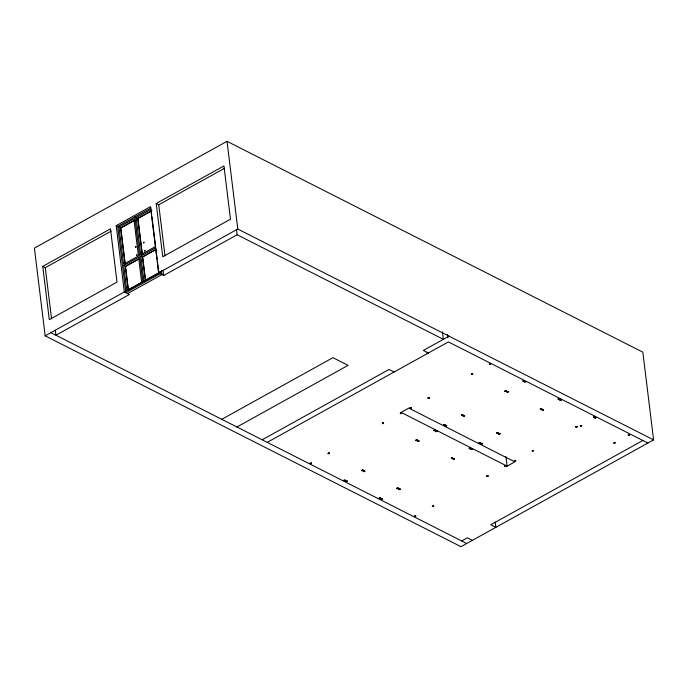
<?xml version="1.0" encoding="UTF-8"?>
<svg xmlns="http://www.w3.org/2000/svg" width="688" height="688" viewBox="0 0 688 688"><rect width="100%" height="100%" fill="white"/><g stroke="black" fill="none" stroke-linecap="round" stroke-linejoin="round"><path stroke-width="1.03" d="M310.176 463.136L310.486 463.669M311.466 462.886L311.415 463.557M329.492 453.461L329.328 452.979M346.984 481.29L346.821 480.809M363.023 470.085L362.309 470.833L361.707 470.162M382.322 423.326L382.803 422.845M410.074 407.752L410.564 408.319M380.344 498.508L380.507 497.914M380.567 498.318L379.69 497.871M415.93 440.148L416.618 440.716L417.401 440.071M398.73 489.082L399.049 489.615M417.392 440.372L417.229 439.899M400.192 489.306L400.029 488.833M435.255 430.473L435.091 429.991M443.657 424.78L444.715 425.175M446.151 426.199L445.317 426.061L445.497 425.562M463.136 415.853L464.022 416.395L464.434 415.595M452.738 458.303L452.575 457.821M471.934 448.757L472.149 449.488M482.236 443.519C481.841 445.231 479.424 442.977 481.927 443.39M506.179 391.214L506.239 390.543M506.712 391.696L507.022 392.229M508.165 391.919L506.944 391.601M498.181 433.105L498.017 432.632M498.628 433.698C498.473 434.928 501.088 433.887 499.66 433.388M486.631 476.001L487.121 476.56M524.66 381.694L524.626 382.193M504.493 466.094L504.983 466.662M540.295 408.724L541.164 409.171M543.52 409.842L542.806 409.283M532.211 450.726L532.374 451.208M558.157 398.825L558.647 399.384L559.516 399.049M575.641 426.646L576.131 427.214M577.103 426.87L576.028 426.379M581.558 425.709L580.534 426.087M615.141 442.573L614.04 443.063L614.977 442.762M629.374 434.713L628.772 435.117L629.271 434.842M328.047 453.332L329.191 453.022M401.654 413.342L400.364 413.6L400.665 412.938M345.204 480.293L343.905 480.551M345.608 480.964L345.574 481.462M410.082 407.846L411.381 407.597M411.519 407.881L410.96 408.294M363.47 471.056L363.436 471.564M364.752 471.486L364.683 470.91L363.969 470.936M427.945 397.948L429.08 397.544M429.381 397.974L428.822 398.386M471.375 373.868L471.813 373.489M417.711 441.146L418.854 440.836M489.314 363.763L489.383 364.348L490.097 364.313M436.932 431.471L436.708 430.834L435.659 431.135M380.963 498.886L381.04 499.462L382.098 499.307M382.244 499.316L382.167 498.731M396.976 488.282L397.535 487.869M461.605 414.778L462.009 415.44M462.886 415.199L462.542 414.563M454.415 459.3L454.45 458.793L453.28 458.879M524.179 381.221L524.101 380.645M524.583 381.892L525.881 381.634M469.233 448.069L469.19 448.576M470.515 448.499L470.437 447.922M470.919 449.169L471.366 448.791M414.468 516.112L415.612 515.802M480.233 443.115L479.889 442.47M482.142 443.932L482.064 443.347M432.331 506.213L433.474 505.904M496.805 432.778L496.882 433.363M498.095 433.208L497.106 432.614M498.645 433.793L499.23 433.38M540.381 408.62L540.347 409.128M543.296 410.039L542.952 409.283L542.049 409.928M487.998 476.328L487.775 475.692M514.366 460.728L515.51 460.418M575.65 426.749L576.785 426.336M581.661 425.597L580.749 426.07M595.946 417.668C594.604 418.674 595.877 417.668 595.507 418.166M628.497 435.194L629.434 434.653M581.549 425.528L580.921 426.018M581.145 425.691L580.405 425.984M581.429 425.838L581.197 425.984M595.43 417.771L595.301 417.874M613.885 442.969L614.668 442.633M581.05 425.76L580.569 425.967M614.857 442.866L614.35 443.106L615.167 442.728M628.342 435.031L629.142 434.524L628.178 435.048M629.004 434.67L628.823 434.816M595.352 418.029L595.834 417.616L595.06 418.218M329.397 453.461L328.52 453.702M383.655 422.965L382.433 423.017L382.666 423.653M410.168 407.743L411.226 407.537M411.433 407.984L410.375 408.19M429.174 398.266L429.338 397.673M471.693 373.541L471.332 373.971L471.856 374.332L472.845 373.79L471.693 373.541L472.518 373.558M343.854 480.164L345.256 480.284M346.881 481.29L345.565 481.368M416.034 440.148L416.532 439.83M417.289 440.38L416.231 440.587M435.151 430.473L433.836 430.55M435.031 430.662L435.263 430.163M443.872 424.591L443.708 425.184M443.751 424.78L444.955 424.625M445.377 425.752L446.417 425.451M446.521 426.173L446.572 425.502M462.869 415.105L462.405 415.414M463.239 415.844L464.28 415.543L463.368 415.758M505.542 390.483L504.992 391.197M506.807 391.687L508.208 391.816M522.906 380.894L523.964 380.688M508.071 391.928L507.598 392.237M379.32 497.897L379.157 498.49M398.326 488.42L397.268 488.626M398.954 488.893L399.229 489.65L400.089 489.314M399.977 489.503L400.201 489.005M451.5 457.881L451.337 458.475M452.635 458.303L451.44 458.552L451.663 457.812M472.269 449.298L471.065 449.445M496.822 432.881L497.321 432.563M498.731 433.698L499.402 433.354M499.987 433.93L498.783 434.076M540.39 408.724L541.447 408.509M558.252 398.816L558.751 398.498M543.417 409.85L542.213 409.996M560.376 399.436L559.912 400.02M560.522 399.401L560.084 400.192M504.588 466.094L505.8 465.939M505.852 466.326L504.45 466.206L505.912 466.017M515.587 461.046C516.645 460.1 513.635 460.031 514.512 461.106M532.314 450.726L533.518 450.571M575.744 426.646L577.137 426.766M577 426.878L575.607 426.758M593.718 416.55L593.555 417.143L594.57 417.134M594.742 417.16L594.81 416.593L593.899 416.575M614.135 443.063L615.029 442.513L614.41 442.995M614.539 442.737L614.049 442.952M227.023 141.324L34.4 248.119L45.167 335.83L460.977 546.676L653.6 439.881L642.833 352.17L227.023 141.324L237.79 229.035L653.6 439.881M42.751 266.394L110.484 228.837L117.02 282.114L49.287 319.671L42.751 266.394L45.27 267.675L111.146 231.151M55.324 330.223L55.934 335.219L129.387 294.498L124.33 291.936L116.195 225.673L150.491 206.658L158.627 272.921L163.675 275.484L237.128 234.763L443.364 339.339L442.453 331.943M156.21 203.485L223.944 165.937L230.48 219.205L162.746 256.762L156.21 203.485L158.73 204.766L224.606 168.242M151.102 207.922L117.708 226.438L125.852 292.71L160.141 273.695L159.883 271.588M119.015 227.1L133.876 218.861L138.434 256.013L123.573 264.252L119.015 227.1L120.778 228.003L134.71 220.272M151.936 216.789L155.583 246.502L140.722 254.741L136.164 217.597L151.025 209.358M134.59 220.212L120.658 227.934L125.087 264.02M151.738 210.7L137.806 218.431L142.235 254.517M136.164 217.597L137.927 218.492L151.859 210.769M123.737 265.551L138.598 257.312L141.694 282.536L126.833 290.775L123.737 265.551L125.5 266.445L139.432 258.722M157.423 261.466L158.842 273.024L143.981 281.263L140.885 256.039L155.746 247.8L157.165 259.367M139.311 258.654L125.379 266.385L128.346 290.551M155.531 249.667L142.528 256.873L145.495 281.048M140.885 256.039L142.648 256.942L155.651 249.727M45.167 335.83L237.79 229.035M127.615 293.604L161.912 274.589L161.396 270.384M221.768 419.31L332.94 357.674L348.094 365.354L236.921 426.999M262.171 439.795L389.064 369.447L394.112 372.002M449.075 336.174L423.361 350.433L428.409 352.996M267.219 442.358L448.413 341.902L647.881 443.046M507.108 466.154L514.83 461.872L408.775 408.096L401.061 412.379L507.108 466.154L505.938 456.591M461.639 540.949L467.358 537.775L472.407 540.338M642.833 440.483L490.793 524.781L495.842 527.343L495.197 522.089M595.541 418.037L594.948 418.166M489.452 363.771L490.639 363.789L490.295 364.356M400.442 413.127L401.629 413.135M383.577 423.438L382.829 423.584M328.494 452.953L328.09 453.633M523.035 380.799L523.774 380.559M524.032 381.212L522.957 381.272M507.942 392.014L507.194 392.16M462.74 415.199L461.553 415.182M464.366 416.171L463.179 416.154M434.248 429.966L433.956 430.722M445.506 425.657L446.435 425.545M446.349 426.25L446.684 425.58M435.788 431.049L436.527 430.808M436.785 431.462L435.71 431.522M418.158 440.767C416.67 442.676 421.176 440.354 417.926 440.948M363.771 470.893L363.376 471.469M364.614 471.478L364.064 471.624M345.754 480.964L346.683 480.852M346.597 481.557L346.993 480.981M560.152 399.625L561.417 399.831L559.963 400.02M560.995 400.21L561.408 399.737L560.952 399.401M541.37 409.214L541.697 408.552M542.514 409.343L542.11 410.022M497.949 433.199L497.2 433.345M479.089 442.694L480 442.479M480.086 443.106L479.536 443.253M469.371 448.077L470.119 447.931M470.368 448.49L469.62 448.636M481.996 443.923L481.247 444.07M454.278 459.292L453.203 459.352M397.354 487.921L397.131 488.669M380.335 498.413L379.26 498.473M381.1 498.895L382.029 498.774M514.65 461.063L515.424 461.123L515.647 460.375M486.863 475.907L487.938 475.847M487.861 476.32L486.777 476.38M432.709 505.947C431.307 506.772 434.549 506.996 433.612 505.861M414.838 515.751L414.769 516.55M580.724 426.139L581.257 425.958M628.686 435.237L629.494 434.764L628.54 435.203M489.607 363.599L490.69 363.78L490.105 364.408M471.744 373.507L472.776 373.696L472.243 374.315M428.332 397.681L429.088 397.638M428.994 398.24L428.082 398.232M523.688 381.436L524.213 380.722M524.97 381.625L526.071 381.909M462.112 414.554L462.929 414.795M444.543 425.322L445.059 424.608M446.34 426.147L445.256 425.967M434.188 430.077L434.945 430.034M311.234 463.531L310.658 463.6M434.859 430.636L434.094 430.679M436.45 431.686L437.043 431.161L436.14 430.92M559.043 399.358L559.628 398.739M543.124 410.014L542.359 410.057M362.679 470.652L361.768 470.644M481.161 443.433L481.738 443.261M346.098 480.749L345.514 481.368M451.672 457.907L452.695 457.993M452.343 458.466L451.431 458.457M453.934 459.515L454.519 458.887L453.616 458.655M532.607 450.563L533.372 450.52M399.126 488.919L399.711 488.841M399.797 489.478L399.212 489.546M380.172 498.482L379.406 498.525M505.379 466.636L505.895 465.922M487.517 476.543L488.033 475.821M524.901 381.565L525.469 381.453M382.683 422.896L383.508 422.914M560.256 399.487L561.064 399.41M311.329 462.929L310.262 463.033L310.34 463.617M497.054 432.657L497.88 432.666M498.963 433.474L499.789 433.483M505.517 390.483L506.101 390.586M505.818 391.24L504.983 391.102M558.725 398.507L559.31 398.61M560.797 400.158L560.221 400.149M444.224 424.462L444.809 424.565M594.38 417.186L593.469 416.851L594.647 416.438M416.515 439.933C418.012 439.787 415.234 439.761 416.094 440.63M479.631 442.444L479.02 443.261M479.441 442.565L480.018 442.573M451.861 457.855L452.437 457.864M362.198 470.042L363.032 470.188M346.399 481.505L345.823 481.497M397.552 487.973C399.393 487.482 397.535 489.761 396.933 488.291M381.745 499.428L381.023 499.368M414.933 516.482L415.81 516.241L415.595 515.708M415.139 516.585L415.75 515.759M489.899 364.339L489.374 364.244M472.037 374.238L471.323 373.876M505.62 391.266L505.095 391.18M558.828 399.289L558.192 399.126M540.966 409.197L540.441 409.102M444.328 425.253L443.803 425.158M362.404 470.016L362.929 470.11M397.75 487.947L398.275 488.033M379.888 497.845L380.412 497.931M506.084 390.492L504.932 391.102M462.663 414.572L461.502 415.182M401.371 413.006C398.283 413.058 402.514 414.606 401.353 412.912M434.936 429.94L433.784 430.55M436.054 431.703L435.521 431.247M382.838 423.688L382.322 423.335M532.512 451.165L533.621 450.554M479.158 443.218L480.095 443.201L480.155 442.53M479.355 443.347L478.9 443.089M470.3 447.957L469.474 447.948L469.457 448.705M328.339 453.667L329.406 453.564L329.062 452.919M363.685 471.598L364.623 471.572L364.795 470.979M346.485 480.723L346.941 480.981M432.614 506.549L433.672 506.342L433.457 505.8M594.527 416.429L595 416.859M464.168 415.543L464.624 415.87M532.366 451.104L533.682 450.64M472.217 448.911L471.246 448.843L470.962 449.47M469.293 448.55L470.214 448.662L470.549 447.991M418.725 440.733L418.923 441.369L417.736 441.352M453.358 459.507L453.1 459.369M344.903 479.854L344.998 480.585L343.794 480.473M382.175 498.834L381.092 498.791L380.928 499.385M116.195 225.673L117.88 226.524M50.886 332.657L466.688 543.503M559.576 398.739L558.14 399.126M427.988 398.249L428.529 397.526L429.432 397.965M447.501 334.506L447.897 337.67M236.517 229.766L237.128 234.763M158.73 204.766L165.017 255.91M163.03 270.221L163.675 275.484M151.154 210.416L151.678 214.665M137.927 218.492L142.364 254.577M142.648 256.942L145.486 280.059M134.857 216.935L142.863 282.149M120.778 228.003L125.216 264.089M125.5 266.445L128.338 289.571M45.27 267.675L51.557 318.819M135.424 247.018C135.82 248.858 136.757 245.324 135.424 247.018M136.422 255.145C136.826 256.968 137.738 253.468 136.422 255.145M143.422 242.58C143.826 244.421 144.764 240.886 143.422 242.58M144.42 250.707C144.815 252.53 145.761 249.039 144.42 250.707M393.914 371.486L394.843 371.503L393.914 371.486M427.067 353.107L427.996 353.125L427.067 353.107M581.721 425.709L580.904 426.182L581.678 425.752"/></g></svg>
